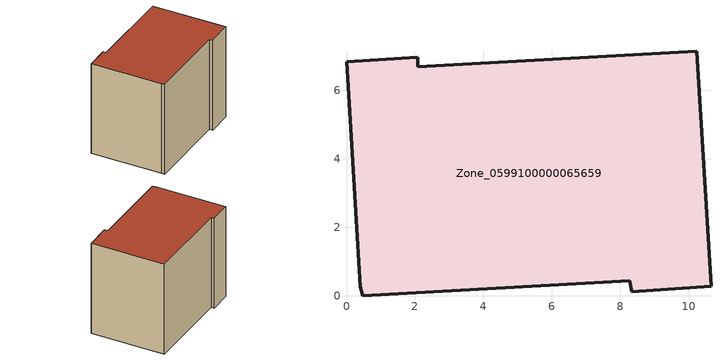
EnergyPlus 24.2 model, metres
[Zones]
Zone_0599100000065659
 floor ground (C_G): 0,6.84 2.08,6.97 2.09,6.69 10.24,7.14 10.65,0.28 8.34,0.12 8.27,0.44 0.47,0 0.41,0.26 z0
 wall outside (C_F): 2.08,6.97 0,6.84 0.41,0.26 0.47,0 8.27,0.44 8.34,0.12 10.65,0.28 10.24,7.14 2.09,6.69 2.08,6.97 z0:8.83
 roof outside (C_R): 0,6.84 0.41,0.26 0.47,0 8.27,0.44 8.34,0.12 10.65,0.28 10.24,7.14 2.09,6.69 2.08,6.97 z8.83
[BUILDING]
Pand.0599100000065659: North Axis=0; Terrain=City; Loads Convergence Tolerance Value=0.04; Temperature Convergence Tolerance Value=0.4; Solar Distribution=FullExterior; Maximum Number of Warmup Days=25; Minimum Number of Warmup Days=1
[Site:Location]
Rotterdam.The.Hague.AP_ZH_NLD Design_Conditions: Latitude=51.96; Longitude=4.45; Time Zone=1; Elevation=-4.5
[SITE:GROUNDTEMPERATURE:BUILDINGSURFACE]
18, 18, 18, 18, 18, 18, 18, 18, 18, 18, 18, 18
[MATERIAL] Thermal Absorptance=0.9; Solar Absorptance=0.7; Visible Absorptance=0.7
Name | Roughness | Thickness | Conductivity | Density | Specific Heat
G.TI.1946-1964 | MediumSmooth | 0.15 | 1 | 540 | 1210
F.TI.1946-1964 | Rough | 0.3 | 0.857143 | 1920 | 840
R.TI.1946-1964 | MediumRough | 0.2 | 0.277778 | 1500 | 1000
[CONSTRUCTION]
C_G: G.TI.1946-1964
C_F: F.TI.1946-1964
C_R: R.TI.1946-1964
[ZONE]
Zone_0599100000065659: Type=1; Multiplier=1; Ceiling Height=Autocalculate; Volume=Autocalculate; Floor Area=autocalculate; Part of Total Floor Area=Yes
[ZONEINFILTRATION:DESIGNFLOWRATE]
Infil_Zone_0599100000065659: Zone or ZoneList or Space or SpaceList=Zone_0599100000065659; Schedule=AlwaysOn; Design Flow Rate Calculation Method=Flow/Area; Flow Rate per Floor Area=0.003; Constant Term Coefficient=1; Temperature Term Coefficient=0; Velocity Term Coefficient=0; Velocity Squared Term Coefficient=0
[HVACTEMPLATE:ZONE:IDEALLOADSAIRSYSTEM]
Zone_0599100000065659: Maximum Heating Supply Air Temperature=50; Minimum Cooling Supply Air Temperature=13; Maximum Heating Supply Air Humidity Ratio=0.0156; Minimum Cooling Supply Air Humidity Ratio=0.0077; Heating Limit=NoLimit; Cooling Limit=NoLimit; Dehumidification Control Type=ConstantSensibleHeatRatio; Cooling Sensible Heat Ratio=0.7; Dehumidification Setpoint=60; Humidification Control Type=None; Humidification Setpoint=30; Outdoor Air Method=None; Outdoor Air Flow Rate per Person=0.00944; Outdoor Air Flow Rate per Zone Floor Area=0; Outdoor Air Flow Rate per Zone=0; Demand Controlled Ventilation Type=None; Outdoor Air Economizer Type=NoEconomizer; Heat Recovery Type=None; Sensible Heat Recovery Effectiveness=0.7; Latent Heat Recovery Effectiveness=0.65
[ZONECONTROL:THERMOSTAT]
ThermostatControl_Zone_0599100000065659: Zone or ZoneList=Zone_0599100000065659; Control Type Schedule=DualSetpointControlType; Control 1=Thermostat_Zone_0599100000065659; Temperature Difference Between Cutout And Setpoint=0
[THERMOSTATSETPOINT:DUALSETPOINT]
Thermostat_Zone_0599100000065659: Heating Setpoint Temperature Schedule=HeatingSetpoint_Zone_0599100000065659; Cooling Setpoint Temperature Schedule=CoolingSetpoint_Zone_0599100000065659
[SCHEDULE:COMPACT]
HeatingSetpoint_Zone_0599100000065659: Through: 12/31, For: AllDays, Until: 24:00, 21
CoolingSetpoint_Zone_0599100000065659: Through: 12/31, For: AllDays, Until: 24:00, 24
DualSetpointControlType: Through: 12/31, For: AllDays, Until: 24:00, 4
AlwaysOn: Through: 12/31, For: AllDays, Until: 24:00, 1
